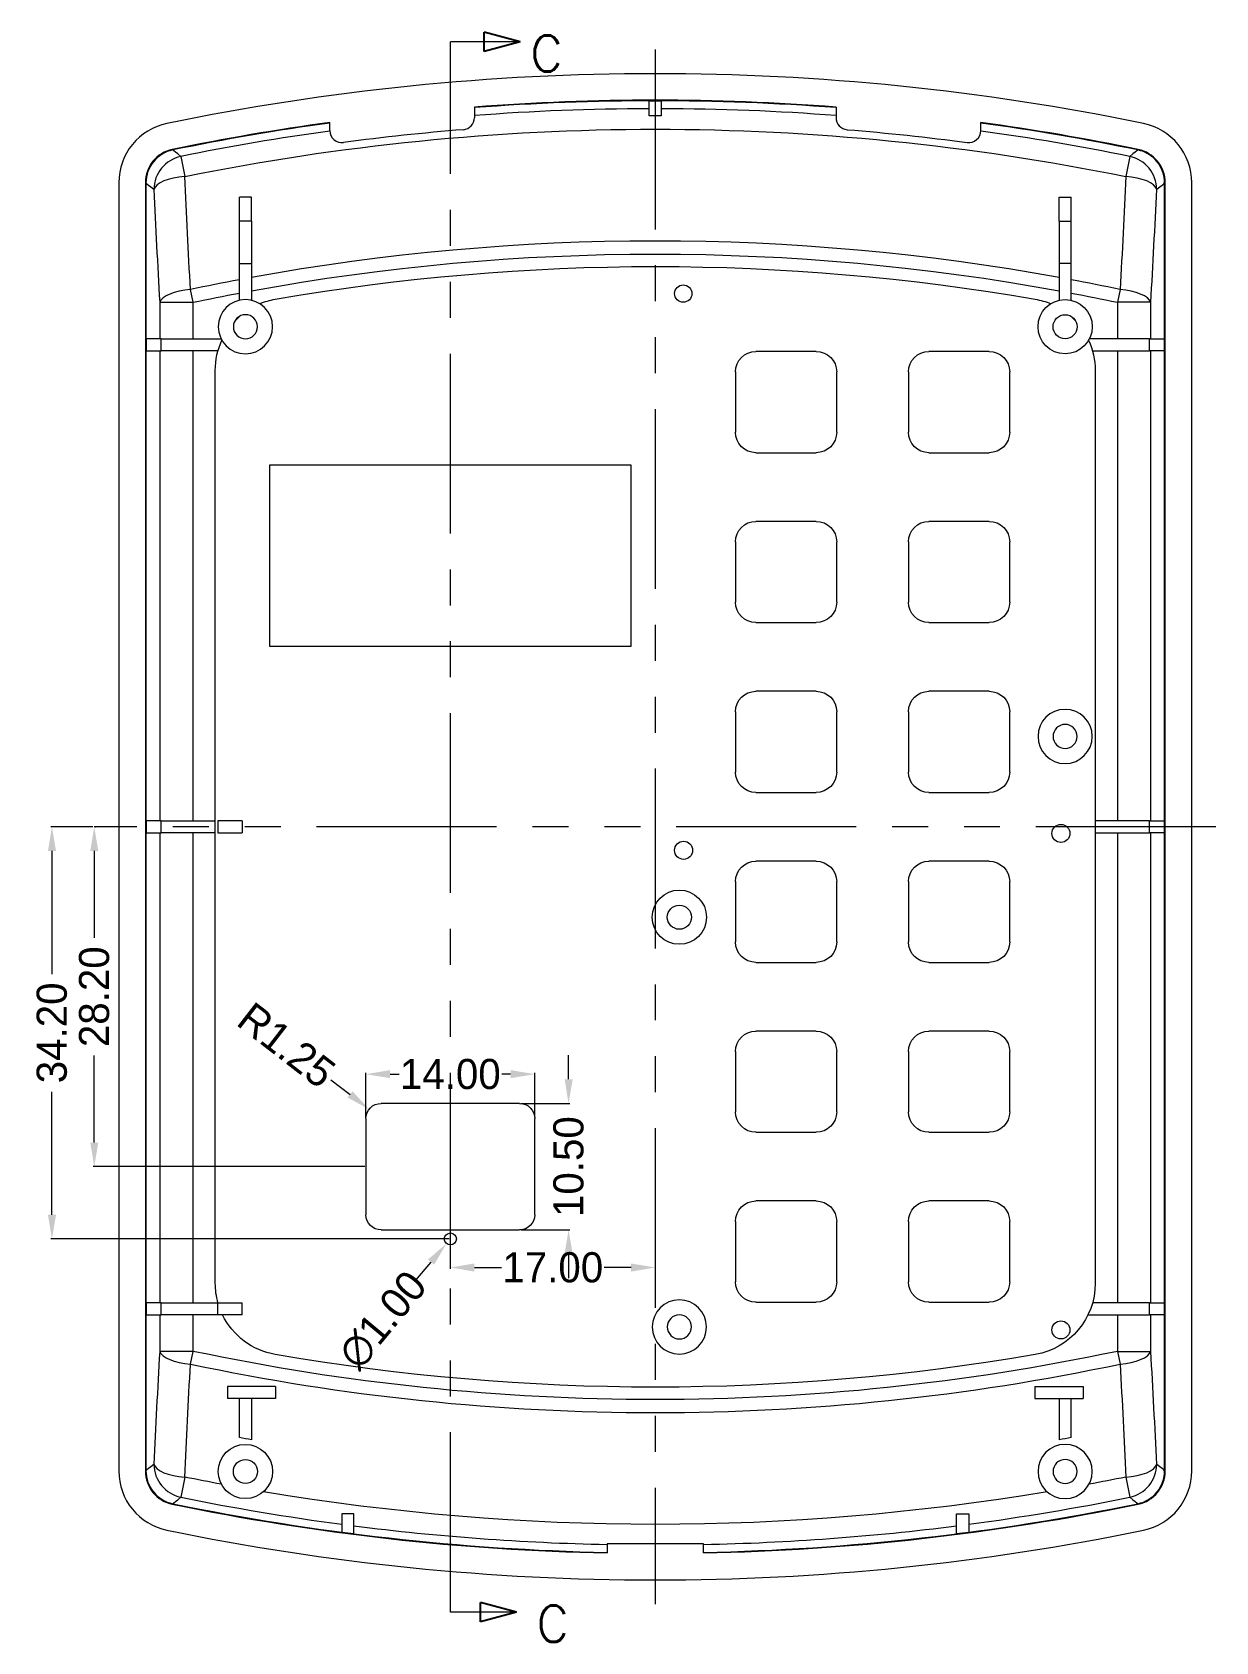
# Model space of a CAD drawing. Extents: x 630 to 856, y 87 to 223.
# Drawn here: x 757.9 to 856.1, y 89.8 to 223.4 of the extents above; entities that cross this region are included whole.
import ezdxf

# ---------------------------------------------------------------- set-up
doc = ezdxf.new("R2010")
doc.units = 0
doc.header["$MEASUREMENT"] = 0
doc.linetypes.add('PHANTOM', pattern=[2.5, 1.25, -0.25, 0.25, -0.25, 0.25, -0.25])
doc.layers.add('10', color=7, linetype='Continuous')
doc.layers.add('TOP', color=7, linetype='Continuous')
doc.styles.add('blockfont', font='simplex.shx', dxfattribs={"bigfont": 'bigfont'})
doc.dimstyles.get("Standard").update_dxf_attribs({"dimtxt": 0.18, "dimasz": 0.18, "dimexe": 0.18, "dimexo": 0.0625, "dimgap": 0.09, "dimtad": 0, "dimtih": 1, "dimtoh": 1, "dimdec": 4, "dimzin": 0, "dimdsep": 46, "dimtxsty": 'Standard', "dimcen": 0.09, "dimadec": 0, "dimazin": 0, "dimtfac": 1, "dimtdec": 4, "dimtofl": 0, "dimtmove": 0, "dimatfit": 3, "dimfxl": 0, "dimtolj": 1, "dimtzin": 0, "dimarcsym": 0})

# ---------------------------------------------------------------- blocks, each defined once
blk = doc.blocks.new('ASSORTED_DRAFT3')
at = {"color": 13}
for p, q in [((840.17, 231.97, 840.17), (837.17, 232.77)), ((837.17, 231.17), (837.17, 232.77)), ((840.17, 231.97, 840.17), (837.17, 231.17))]:
    blk.add_line(p, q, dxfattribs=at)
blk = doc.blocks.new('ASSORTED_DRAFT4')
at = {"color": 13}
for p, q in [((840.17, 82.79, 840.17), (837.17, 83.59)), ((837.17, 81.98), (837.17, 83.59)), ((840.17, 82.79, 840.17), (837.17, 81.98))]:
    blk.add_line(p, q, dxfattribs=at)
blk = doc.blocks.new('*D7')
at = {"color": 4, "linetype": 'Continuous', "lineweight": 9}
for p, q in [((792.61, 123.17), (792.61, 120.8)), ((809.61, 123.17), (809.61, 120.8)), ((794.61, 120.9), (796.86, 120.9)), ((807.61, 120.9), (805.37, 120.9))]:
    blk.add_line(p, q, dxfattribs=at)
for points in [[(794.61, 121.23), (794.61, 120.56), (792.61, 120.9)], [(807.61, 121.23), (807.61, 120.56), (809.61, 120.9)]]:
    blk.add_solid(points, dxfattribs=at)
at = {"layer": 'Defpoints', "color": 0, "linetype": 'Continuous', "lineweight": 9}
for p in [(792.61, 123.27), (809.61, 123.27), (809.61, 120.9)]:
    blk.add_point(p, dxfattribs=at)
at = {"color": 3, "linetype": 'Continuous', "lineweight": 9, "insert": (801.11, 120.9), "char_height": 2.5, "attachment_point": 5}
blk.add_mtext('\\A1;17.00', dxfattribs=at)
blk = doc.blocks.new('*D8')
at = {"color": 4, "linetype": 'Continuous', "lineweight": 9}
for p, q in [((763.15, 157.47), (763.17, 157.47)), ((763.07, 155.47), (763.07, 148.25)), ((763.07, 131.27), (763.07, 138.49)), ((785.51, 129.27), (762.97, 129.27))]:
    blk.add_line(p, q, dxfattribs=at)
for points in [[(762.74, 155.47), (763.41, 155.47), (763.07, 157.47)], [(762.74, 131.27), (763.41, 131.27), (763.07, 129.27)]]:
    blk.add_solid(points, dxfattribs=at)
at = {"layer": 'Defpoints', "color": 0, "linetype": 'Continuous', "lineweight": 9}
for p in [(763.05, 157.47), (763.07, 129.27), (785.61, 129.27)]:
    blk.add_point(p, dxfattribs=at)
at = {"color": 3, "linetype": 'Continuous', "lineweight": 9, "insert": (763.07, 143.37), "char_height": 2.5, "attachment_point": 5, "rotation": 90}
blk.add_mtext('\\A1;28.20', dxfattribs=at)
blk = doc.blocks.new('*D9')
at = {"color": 4, "linetype": 'Continuous', "lineweight": 9}
for p, q in [((762.95, 157.47), (759.46, 157.47)), ((759.56, 155.47), (759.56, 145.25)), ((759.56, 125.27), (759.56, 135.49)), ((792.51, 123.27), (759.46, 123.27))]:
    blk.add_line(p, q, dxfattribs=at)
for points in [[(759.23, 155.47), (759.9, 155.47), (759.56, 157.47)], [(759.23, 125.27), (759.9, 125.27), (759.56, 123.27)]]:
    blk.add_solid(points, dxfattribs=at)
at = {"layer": 'Defpoints', "color": 0, "linetype": 'Continuous', "lineweight": 9}
for p in [(763.05, 157.47), (759.56, 123.27), (792.61, 123.27)]:
    blk.add_point(p, dxfattribs=at)
at = {"color": 3, "linetype": 'Continuous', "lineweight": 9, "insert": (759.56, 140.37), "char_height": 2.5, "attachment_point": 5, "rotation": 90}
blk.add_mtext('\\A1;34.20', dxfattribs=at)
blk = doc.blocks.new('*D10')
at = {"color": 4, "linetype": 'Continuous', "lineweight": 9}
for p, q in [((785.61, 133.37), (785.61, 137.04)), ((787.61, 136.94), (788.36, 136.94)), ((797.61, 136.94), (796.87, 136.94)), ((799.61, 133.37), (799.61, 137.04))]:
    blk.add_line(p, q, dxfattribs=at)
for points in [[(787.61, 137.28), (787.61, 136.61), (785.61, 136.94)], [(797.61, 137.28), (797.61, 136.61), (799.61, 136.94)]]:
    blk.add_solid(points, dxfattribs=at)
at = {"layer": 'Defpoints', "color": 0, "linetype": 'Continuous', "lineweight": 9}
for p in [(799.61, 136.94), (785.61, 133.27), (799.61, 133.27)]:
    blk.add_point(p, dxfattribs=at)
at = {"color": 3, "linetype": 'Continuous', "lineweight": 9, "insert": (792.61, 136.94), "char_height": 2.5, "attachment_point": 5}
blk.add_mtext('\\A1;14.00', dxfattribs=at)
blk = doc.blocks.new('*D11')
at = {"color": 4, "linetype": 'Continuous', "lineweight": 9}
for p, q in [((802.42, 136.52), (802.42, 138.52)), ((798.46, 134.52), (802.52, 134.52)), ((798.46, 124.02), (802.52, 124.02)), ((802.42, 122.02), (802.42, 120.02))]:
    blk.add_line(p, q, dxfattribs=at)
for points in [[(802.09, 136.52), (802.76, 136.52), (802.42, 134.52)], [(802.09, 122.02), (802.76, 122.02), (802.42, 124.02)]]:
    blk.add_solid(points, dxfattribs=at)
at = {"layer": 'Defpoints', "color": 0, "linetype": 'Continuous', "lineweight": 9}
for p in [(798.36, 134.52), (798.36, 124.02), (802.42, 124.02)]:
    blk.add_point(p, dxfattribs=at)
at = {"color": 3, "linetype": 'Continuous', "lineweight": 9, "insert": (802.42, 129.27), "char_height": 2.5, "attachment_point": 5, "rotation": 90}
blk.add_mtext('\\A1;10.50', dxfattribs=at)
blk = doc.blocks.new('*D12')
at = {"color": 4, "linetype": 'Continuous', "lineweight": 9}
blk.add_line((789.73, 119.81), (791.01, 121.35), dxfattribs=at)
blk.add_solid([(790.76, 121.56), (791.27, 121.14), (792.29, 122.88)], dxfattribs=at)
at = {"layer": 'Defpoints', "color": 0, "linetype": 'Continuous', "lineweight": 9}
for p in [(792.93, 123.65), (792.29, 122.88)]:
    blk.add_point(p, dxfattribs=at)
at = {"color": 3, "linetype": 'Continuous', "lineweight": 9, "insert": (787.01, 116.54), "char_height": 2.5, "attachment_point": 5, "rotation": 50.1849}
blk.add_mtext('\\A1;∅1.00', dxfattribs=at)
blk = doc.blocks.new('*D13')
at = {"color": 4, "linetype": 'Continuous', "lineweight": 9}
blk.add_line((782.71, 136.48), (784.29, 135.26), dxfattribs=at)
blk.add_solid([(784.5, 135.52), (784.09, 135), (785.87, 134.03)], dxfattribs=at)
at = {"layer": 'Defpoints', "color": 0, "linetype": 'Continuous', "lineweight": 9}
for p in [(785.87, 134.03), (786.86, 133.27)]:
    blk.add_point(p, dxfattribs=at)
at = {"color": 3, "linetype": 'Continuous', "lineweight": 9, "insert": (779.02, 139.34), "char_height": 2.5, "attachment_point": 5, "rotation": 322.2483}
blk.add_mtext('\\A1;R1.25', dxfattribs=at)

msp = doc.modelspace()

# ---------------------------------------------------------------- linework, layer by layer
at = {"layer": '10', "color": 1, "linetype": 'Continuous', "lineweight": 9}
for p, q in [((798.404, 222.61), (792.613, 222.61)), ((798.102, 92.305), (792.613, 92.305))]:
    msp.add_line(p, q, dxfattribs=at)
at = {"layer": '10', "color": 1, "linetype": 'PHANTOM', "lineweight": 9, "ltscale": 11.934584}
for p, q in [((792.613, 92.305), (792.613, 222.61)), ((809.613, 221.969), (809.613, 92.969)), ((856.112, 157.469), (763.052, 157.469))]:
    msp.add_line(p, q, dxfattribs=at)
at = {"layer": '10', "color": 7, "linetype": 'Continuous', "lineweight": 9}
for p, q in [((794.613, 217.201), (794.613, 216.32)), ((809.113, 216.469), (809.113, 217.704)), ((810.113, 216.469), (809.113, 216.469)), ((810.113, 217.704), (810.113, 216.469)), ((824.613, 217.201), (824.613, 216.32)), ((782.613, 215.25), (782.613, 215.922)), ((836.613, 215.25), (836.613, 215.922)), ((770.248, 213.103), (770.587, 211.435)), ((848.978, 213.103), (848.639, 211.435)), ((765.113, 210.938), (765.113, 104)), ((767.313, 210.938), (767.313, 104)), ((767.36, 210.9), (767.36, 104.038)), ((776.113, 209.719), (775.113, 209.719)), ((775.113, 207.719), (775.113, 209.719)), ((776.113, 207.719), (776.113, 209.719)), ((843.113, 207.719), (843.113, 209.719)), ((843.113, 209.719), (844.113, 209.719)), ((844.113, 207.719), (844.113, 209.719)), ((851.866, 104.038), (851.866, 210.9)), ((851.913, 104), (851.913, 210.938)), ((854.113, 104), (854.113, 210.938)), ((775.113, 204.219), (775.113, 207.719)), ((776.113, 207.719), (775.113, 207.719)), ((776.113, 207.719), (776.113, 204.219)), ((843.113, 207.719), (843.113, 204.219)), ((843.113, 207.719), (844.113, 207.719)), ((844.113, 204.219), (844.113, 207.719)), ((775.113, 204.219), (776.113, 204.219)), ((775.113, 201.163), (775.113, 204.219)), ((776.113, 204.219), (776.113, 201.163)), ((843.113, 204.219), (843.113, 201.163)), ((844.113, 204.219), (843.113, 204.219)), ((844.113, 201.163), (844.113, 204.219)), ((771.278, 200.998), (771.054, 202.057)), ((848.172, 202.057), (847.948, 200.998)), ((768.504, 200.998), (768.504, 197.969)), ((768.504, 200.998), (771.278, 200.998)), ((771.278, 197.969), (771.278, 200.998)), ((847.948, 200.998), (847.948, 197.969)), ((850.722, 200.998), (847.948, 200.998)), ((850.722, 197.969), (850.722, 200.998)), ((767.377, 197.969), (767.377, 196.969)), ((768.613, 197.969), (767.377, 197.969)), ((768.613, 197.969), (773.597, 197.969)), ((768.613, 196.969), (768.613, 197.969)), ((850.613, 197.969), (845.629, 197.969)), ((850.613, 196.969), (850.613, 197.969)), ((850.613, 197.969), (851.849, 197.969)), ((851.849, 196.969), (851.849, 197.969)), ((767.377, 196.969), (768.613, 196.969)), ((768.504, 196.969), (768.504, 157.969)), ((773.337, 196.969), (768.613, 196.969)), ((771.278, 157.969), (771.278, 196.969)), ((822.963, 196.919), (817.963, 196.919)), ((837.313, 196.919), (832.313, 196.919)), ((845.889, 196.969), (850.613, 196.969)), ((847.948, 196.969), (847.948, 157.969)), ((851.849, 196.969), (850.613, 196.969)), ((850.722, 157.969), (850.722, 196.969)), ((773.113, 119.594), (773.113, 195.344)), ((816.263, 195.219), (816.263, 190.219)), ((824.663, 190.219), (824.663, 195.219)), ((830.613, 195.219), (830.613, 190.219)), ((839.013, 190.219), (839.013, 195.219)), ((846.113, 195.344), (846.113, 119.594)), ((817.963, 188.519), (822.963, 188.519)), ((832.313, 188.519), (837.313, 188.519)), ((807.613, 187.469), (777.613, 187.469)), ((777.613, 187.469), (777.613, 172.469)), ((807.613, 172.469), (807.613, 187.469)), ((822.963, 182.819), (817.963, 182.819)), ((837.313, 182.819), (832.313, 182.819)), ((816.263, 181.119), (816.263, 176.119)), ((824.663, 176.119), (824.663, 181.119)), ((830.613, 181.119), (830.613, 176.119)), ((839.013, 176.119), (839.013, 181.119)), ((817.963, 174.419), (822.963, 174.419)), ((832.313, 174.419), (837.313, 174.419)), ((777.613, 172.469), (807.613, 172.469)), ((822.963, 168.719), (817.963, 168.719)), ((837.313, 168.719), (832.313, 168.719)), ((816.263, 167.019), (816.263, 162.019)), ((824.663, 162.019), (824.663, 167.019)), ((830.613, 167.019), (830.613, 162.019)), ((839.013, 162.019), (839.013, 167.019)), ((817.963, 160.319), (822.963, 160.319)), ((832.313, 160.319), (837.313, 160.319)), ((767.377, 157.969), (767.377, 156.969)), ((768.613, 157.969), (767.377, 157.969)), ((768.613, 157.969), (773.113, 157.969)), ((768.613, 156.969), (768.613, 157.969)), ((773.337, 157.969), (773.337, 156.969)), ((775.337, 157.969), (773.337, 157.969)), ((775.337, 157.969), (775.337, 156.969)), ((850.613, 157.969), (846.113, 157.969)), ((850.613, 156.969), (850.613, 157.969)), ((850.613, 157.969), (851.849, 157.969)), ((851.849, 156.969), (851.849, 157.969)), ((767.377, 156.969), (768.613, 156.969)), ((768.504, 156.969), (768.504, 117.969)), ((773.113, 156.969), (768.613, 156.969)), ((771.278, 117.969), (771.278, 156.969)), ((773.337, 156.969), (775.337, 156.969)), ((846.113, 156.969), (850.613, 156.969)), ((847.948, 156.969), (847.948, 117.969)), ((851.849, 156.969), (850.613, 156.969)), ((850.722, 117.969), (850.722, 156.969)), ((822.963, 154.619), (817.963, 154.619)), ((837.313, 154.619), (832.313, 154.619)), ((816.263, 152.919), (816.263, 147.919)), ((824.663, 147.919), (824.663, 152.919)), ((830.613, 152.919), (830.613, 147.919)), ((839.013, 147.919), (839.013, 152.919)), ((817.963, 146.219), (822.963, 146.219)), ((832.313, 146.219), (837.313, 146.219)), ((822.963, 140.519), (817.963, 140.519)), ((837.313, 140.519), (832.313, 140.519)), ((816.263, 138.819), (816.263, 133.819)), ((824.663, 133.819), (824.663, 138.819)), ((830.613, 138.819), (830.613, 133.819)), ((839.013, 133.819), (839.013, 138.819)), ((798.363, 134.519), (786.863, 134.519)), ((785.613, 133.269), (785.613, 125.269)), ((799.613, 125.269), (799.613, 133.269)), ((817.963, 132.119), (822.963, 132.119)), ((832.313, 132.119), (837.313, 132.119)), ((822.963, 126.419), (817.963, 126.419)), ((837.313, 126.419), (832.313, 126.419)), ((816.263, 124.719), (816.263, 119.719)), ((824.663, 119.719), (824.663, 124.719)), ((830.613, 124.719), (830.613, 119.719)), ((839.013, 119.719), (839.013, 124.719)), ((786.863, 124.019), (798.363, 124.019)), ((767.377, 117.969), (767.377, 116.969)), ((768.613, 117.969), (767.377, 117.969)), ((768.613, 117.969), (773.337, 117.969)), ((768.613, 116.969), (768.613, 117.969)), ((773.337, 117.969), (775.337, 117.969)), ((773.337, 116.969), (773.337, 117.969)), ((775.337, 116.969), (775.337, 117.969)), ((817.963, 118.019), (822.963, 118.019)), ((832.313, 118.019), (837.313, 118.019)), ((850.613, 117.969), (845.889, 117.969)), ((850.613, 116.969), (850.613, 117.969)), ((850.613, 117.969), (851.849, 117.969)), ((851.849, 116.969), (851.849, 117.969)), ((767.377, 116.969), (768.613, 116.969)), ((768.504, 116.969), (768.504, 113.94)), ((773.337, 116.969), (768.613, 116.969)), ((771.278, 113.94), (771.278, 116.969)), ((775.337, 116.969), (773.337, 116.969)), ((845.508, 116.969), (850.613, 116.969)), ((847.948, 116.969), (847.948, 113.94)), ((851.849, 116.969), (850.613, 116.969)), ((850.722, 113.94), (850.722, 116.969)), ((771.278, 113.94), (768.504, 113.94)), ((771.054, 112.88), (771.278, 113.94)), ((847.948, 113.94), (848.172, 112.88)), ((847.948, 113.94), (850.722, 113.94)), ((778.113, 111.019), (774.113, 111.019)), ((774.113, 111.019), (774.113, 110.019)), ((778.113, 111.019), (778.113, 110.019)), ((841.113, 111.019), (841.113, 110.019)), ((841.113, 111.019), (845.113, 111.019)), ((845.113, 111.019), (845.113, 110.019)), ((778.113, 110.019), (774.113, 110.019)), ((775.113, 106.777), (775.113, 110.019)), ((776.113, 110.019), (776.113, 106.597)), ((841.113, 110.019), (845.113, 110.019)), ((843.113, 110.019), (843.113, 106.597)), ((844.113, 106.777), (844.113, 110.019)), ((770.587, 103.502), (770.248, 101.835)), ((848.639, 103.502), (848.978, 101.835)), ((784.613, 100.469), (783.613, 100.469)), ((783.613, 100.469), (783.613, 98.945)), ((784.613, 98.816), (784.613, 100.469)), ((834.613, 98.816), (834.613, 100.469)), ((834.613, 100.469), (835.613, 100.469)), ((835.613, 100.469), (835.613, 98.945)), ((805.613, 97.969), (805.613, 97.21)), ((813.613, 97.969), (805.613, 97.969)), ((813.613, 97.21), (813.613, 97.969))]:
    msp.add_line(p, q, dxfattribs=at)
for centre, radius in [((811.932, 201.719), 0.716), ((843.613, 198.969), 2.25), ((843.613, 198.969), 1), ((843.263, 156.919), 0.75), ((811.963, 155.519), 0.75), ((811.613, 149.969), 2.25), ((811.613, 149.969), 1), ((792.613, 123.269), 0.5), ((843.265, 115.719), 0.75), ((775.613, 103.969), 2.25), ((775.613, 103.969), 1)]:
    msp.add_circle(centre, radius, dxfattribs=at)
at = {"layer": '10', "color": 7, "linetype": 'Continuous', "lineweight": 9, "extrusion": (0, 0, -1)}
for centre, radius in [((-775.613, 198.969), 2.25), ((-775.613, 198.969), 1), ((-843.613, 164.969), 2.25), ((-843.613, 164.969), 1), ((-811.613, 115.969), 2.25), ((-811.613, 115.969), 1), ((-843.613, 103.969), 2.25), ((-843.613, 103.969), 1)]:
    msp.add_circle(centre, radius, dxfattribs=at)
at = {"layer": '10', "color": 7, "linetype": 'Continuous', "lineweight": 9}
for centre, radius, start, end in [((809.613, 19.444), 200.525, 78.3447, 101.6553), ((809.613, 19.444), 198.325, 85.66237, 94.33763), ((809.613, 19.444), 197.62, 90.14497, 94.3532), ((809.613, 19.444), 198.278, 85.66151, 94.33849), ((809.613, 19.444), 197.62, 85.6468, 89.85503), ((809.613, 19.444), 198.325, 97.82457, 101.65514), ((809.613, 19.444), 198.278, 97.82624, 101.64402), ((809.613, 19.444), 197.62, 97.85239, 101.48984), ((783.613, 215.25), 1, 180, 277.56373), ((809.613, 19.444), 196.525, 94.64619, 97.56373), ((793.613, 216.32), 1, 274.64619, 0), ((825.613, 216.32), 1, 180, 265.35381), ((835.613, 215.25), 1, 262.43627, 0), ((809.613, 19.444), 198.278, 78.35598, 82.17376), ((809.613, 19.444), 197.62, 78.51016, 82.14761), ((809.613, 19.444), 198.325, 78.34486, 82.17543), ((809.613, 19.444), 186.64, 79.65995, 100.34005), ((809.613, 19.444), 186.64, 100.65226, 101.92293), ((809.613, 19.444), 186.64, 78.07707, 79.34774), ((809.613, 295.494), 186.64, 258.07707, 281.92293), ((809.613, 295.494), 197.62, 258.51016, 262.43991), ((809.613, 295.494), 197.62, 277.56009, 281.48984), ((809.613, 295.494), 198.325, 258.34486, 268.84433), ((809.613, 295.494), 198.278, 258.35598, 268.84405), ((809.613, 295.494), 198.278, 271.15595, 281.64402), ((809.613, 295.494), 198.325, 271.15567, 281.65514), ((809.613, 295.494), 200.525, 258.3447, 281.6553), ((809.613, 295.494), 198.261, 262.4645, 262.75591), ((809.613, 295.494), 197.62, 262.73228, 268.8402), ((809.613, 295.494), 197.62, 271.1598, 277.26772), ((809.613, 295.494), 198.261, 277.24409, 277.5355)]:
    msp.add_arc(centre, radius, start, end, dxfattribs=at)
at = {"layer": '10', "color": 7, "linetype": 'Continuous', "lineweight": 9, "extrusion": (0, 0, -1)}
for centre, radius, start, end in [((-809.613, 19.444), 195.918, 78.51016, 101.48984), ((-809.613, 19.444), 198.261, 89.8555, 90.1445), ((-809.613, 19.444), 196.525, 94.64619, 97.56373), ((-809.613, 19.444), 185.557, 79.59895, 100.40105), ((-809.613, 19.444), 184.525, 80.16308, 99.83692), ((-809.613, 19.444), 185.557, 78.07707, 79.28485), ((-809.613, 19.444), 185.557, 100.71515, 101.92293), ((-779.113, 195.344), 6, 67.32368, 80.16308), ((-840.113, 195.344), 6, 99.83692, 112.67632), ((-779.113, 195.344), 6, 43.13222, 48.87276), ((-840.113, 195.344), 6, 131.12724, 136.86778), ((-779.113, 195.344), 6, 0, 24.6813), ((-840.113, 195.344), 6, 155.3187, 180), ((-817.963, 195.219), 1.7, 0, 90), ((-822.963, 195.219), 1.7, 90, 180), ((-832.313, 195.219), 1.7, 0, 90), ((-837.313, 195.219), 1.7, 90, 180), ((-817.963, 190.219), 1.7, 270, 0), ((-822.963, 190.219), 1.7, 180, 270), ((-832.313, 190.219), 1.7, 270, 0), ((-837.313, 190.219), 1.7, 180, 270), ((-817.963, 181.119), 1.7, 0, 90), ((-822.963, 181.119), 1.7, 90, 180), ((-832.313, 181.119), 1.7, 0, 90), ((-837.313, 181.119), 1.7, 90, 180), ((-817.963, 176.119), 1.7, 270, 0), ((-822.963, 176.119), 1.7, 180, 270), ((-832.313, 176.119), 1.7, 270, 0), ((-837.313, 176.119), 1.7, 180, 270), ((-817.963, 167.019), 1.7, 0, 90), ((-822.963, 167.019), 1.7, 90, 180), ((-832.313, 167.019), 1.7, 0, 90), ((-837.313, 167.019), 1.7, 90, 180), ((-817.963, 162.019), 1.7, 270, 0), ((-822.963, 162.019), 1.7, 180, 270), ((-832.313, 162.019), 1.7, 270, 0), ((-837.313, 162.019), 1.7, 180, 270), ((-817.963, 152.919), 1.7, 0, 90), ((-822.963, 152.919), 1.7, 90, 180), ((-832.313, 152.919), 1.7, 0, 90), ((-837.313, 152.919), 1.7, 90, 180), ((-817.963, 147.919), 1.7, 270, 0), ((-822.963, 147.919), 1.7, 180, 270), ((-832.313, 147.919), 1.7, 270, 0), ((-837.313, 147.919), 1.7, 180, 270), ((-817.963, 138.819), 1.7, 0, 90), ((-822.963, 138.819), 1.7, 90, 180), ((-832.313, 138.819), 1.7, 0, 90), ((-837.313, 138.819), 1.7, 90, 180), ((-786.863, 133.269), 1.25, 0, 90), ((-798.363, 133.269), 1.25, 90, 180), ((-817.963, 133.819), 1.7, 270, 0), ((-822.963, 133.819), 1.7, 180, 270), ((-832.313, 133.819), 1.7, 270, 0), ((-837.313, 133.819), 1.7, 180, 270), ((-817.963, 124.719), 1.7, 0, 90), ((-822.963, 124.719), 1.7, 90, 180), ((-832.313, 124.719), 1.7, 0, 90), ((-837.313, 124.719), 1.7, 90, 180), ((-786.863, 125.269), 1.25, 270, 0), ((-798.363, 125.269), 1.25, 180, 270), ((-779.113, 119.594), 6, 344.2894, 0), ((-817.963, 119.719), 1.7, 270, 0), ((-822.963, 119.719), 1.7, 180, 270), ((-832.313, 119.719), 1.7, 270, 0), ((-837.313, 119.719), 1.7, 180, 270), ((-840.113, 119.594), 6, 180, 260.16308), ((-779.113, 119.594), 6, 279.83692, 334.05901), ((-809.613, 295.494), 185.557, 258.07707, 281.92293), ((-809.613, 295.494), 184.525, 260.16308, 279.83692), ((-809.613, 295.494), 191.844, 280.05659, 280.36006), ((-809.613, 295.494), 191.844, 259.63994, 259.94341), ((-809.613, 295.494), 195.918, 280.58379, 281.48984), ((-809.613, 295.494), 195.918, 258.51016, 259.41621), ((-809.613, 295.494), 195.918, 260.45095, 279.54905)]:
    msp.add_arc(centre, radius, start, end, dxfattribs=at)
at = {"layer": '10', "color": 7, "linetype": 'Continuous', "lineweight": 9}
for centre, major_axis, ratio, start_param, end_param in [((770.159, 210.9), (1.769, 2.171), 0.9997466, 0.8871356, 2.2544571), ((770.803, 210.374), (1.772, 2.168), 0.9908522, 0.8901646, 2.251428), ((848.423, 210.374), (1.772, -2.168), 0.9908522, 0.8901646, 2.251428), ((849.067, 210.9), (1.769, -2.171), 0.9997466, 0.8871356, 2.2544571), ((770.803, 210.374), (2.797, 0.122), 0.3826439, 1.6312345, 3.0278268), ((848.423, 210.374), (-2.797, 0.122), 0.3826439, 3.2553585, 4.6519508), ((771.278, 200.998), (2.795, 0.161), 0.3829599, 1.6288444, 2.9924091), ((847.948, 200.998), (-2.795, 0.161), 0.3829599, 3.2907762, 4.6543409), ((771.278, 113.94), (-2.795, 0.161), 0.3829599, 0.1491835, 1.5127483), ((847.948, 113.94), (2.795, 0.161), 0.3829599, 4.770437, 6.1340018), ((770.803, 104.563), (-2.797, 0.122), 0.3826439, 0.1137659, 1.5103581), ((770.803, 104.563), (-1.772, 2.168), 0.9908522, 0.8901646, 2.251428), ((848.423, 104.563), (2.797, 0.122), 0.3826439, 4.7728272, 6.1694194), ((848.423, 104.563), (-1.772, -2.168), 0.9908522, 0.8901646, 2.251428), ((770.159, 104.038), (-1.769, 2.171), 0.9997466, 0.8871356, 2.2544571), ((849.067, 104.038), (-1.769, -2.171), 0.9997466, 0.8871356, 2.2544571)]:
    msp.add_ellipse(centre, major_axis=major_axis, ratio=ratio, start_param=start_param, end_param=end_param, dxfattribs=at)
for points, knots in [([(769.102, 215.834), (767.975, 215.602), (766.961, 214.986), (765.51, 213.204), (765.113, 212.089), (765.113, 210.938)], [0, 0, 0, 0, 0.5, 0.5, 1, 1, 1, 1]), ([(854.113, 210.938), (854.113, 212.089), (853.715, 213.207), (852.263, 214.987), (851.251, 215.602), (850.124, 215.834)], [0, 0, 0, 0, 0.5, 0.5, 1, 1, 1, 1]), ([(769.547, 213.679), (768.916, 213.549), (768.348, 213.204), (767.536, 212.207), (767.313, 211.582), (767.313, 210.938)], [0, 0, 0, 0, 0.5, 0.5, 1, 1, 1, 1]), ([(851.913, 210.938), (851.913, 211.582), (851.69, 212.208), (850.877, 213.205), (850.31, 213.549), (849.679, 213.679)], [0, 0, 0, 0, 0.5, 0.5, 1, 1, 1, 1]), ([(767.313, 210.938), (767.321, 210.932), (767.328, 210.926), (767.335, 210.92), (767.343, 210.913), (767.352, 210.906), (767.36, 210.9)], [0, 0, 0, 0, 0.4717002, 0.4717002, 0.4717002, 1, 1, 1, 1]), ([(851.866, 210.9), (851.874, 210.906), (851.883, 210.913), (851.891, 210.92), (851.898, 210.926), (851.905, 210.932), (851.913, 210.938)], [0, 0, 0, 0, 0.5282998, 0.5282998, 0.5282998, 1, 1, 1, 1]), ([(765.113, 104), (765.113, 102.849), (765.511, 101.731), (766.963, 99.951), (767.975, 99.336), (769.102, 99.104)], [0, 0, 0, 0, 0.5, 0.5, 1, 1, 1, 1]), ([(767.36, 104.038), (767.352, 104.032), (767.343, 104.025), (767.335, 104.018), (767.328, 104.012), (767.321, 104.006), (767.313, 104)], [0, 0, 0, 0, 0.5282998, 0.5282998, 0.5282998, 1, 1, 1, 1]), ([(767.313, 104), (767.313, 103.356), (767.536, 102.73), (768.349, 101.733), (768.916, 101.389), (769.547, 101.258)], [0, 0, 0, 0, 0.5, 0.5, 1, 1, 1, 1]), ([(849.679, 101.258), (850.31, 101.389), (850.878, 101.734), (851.69, 102.731), (851.913, 103.356), (851.913, 104)], [0, 0, 0, 0, 0.5, 0.5, 1, 1, 1, 1]), ([(850.124, 99.104), (851.251, 99.336), (852.265, 99.952), (853.716, 101.734), (854.113, 102.849), (854.113, 104)], [0, 0, 0, 0, 0.5, 0.5, 1, 1, 1, 1]), ([(851.913, 104), (851.905, 104.006), (851.898, 104.012), (851.891, 104.018), (851.883, 104.025), (851.874, 104.032), (851.866, 104.038)], [0, 0, 0, 0, 0.4717002, 0.4717002, 0.4717002, 1, 1, 1, 1])]:
    msp.add_open_spline(points, degree=3, knots=knots, dxfattribs=at)
for points in [[(769.594, 213.642), (769.579, 213.654), (769.563, 213.667), (769.547, 213.679)], [(770.248, 213.103), (769.876, 213.411), (769.657, 213.59), (769.594, 213.642)], [(849.632, 213.642), (849.569, 213.59), (849.35, 213.411), (848.978, 213.103)], [(849.679, 213.679), (849.663, 213.667), (849.647, 213.654), (849.632, 213.642)], [(771.054, 202.057), (770.877, 205.182), (770.721, 208.308), (770.587, 211.435)], [(848.639, 211.435), (848.505, 208.308), (848.349, 205.182), (848.172, 202.057)], [(767.36, 210.9), (767.423, 210.85), (767.643, 210.674), (768.018, 210.374)], [(768.018, 210.374), (768.158, 207.248), (768.32, 204.122), (768.504, 200.998)], [(850.722, 200.998), (850.906, 204.122), (851.068, 207.248), (851.208, 210.374)], [(851.208, 210.374), (851.583, 210.674), (851.803, 210.85), (851.866, 210.9)], [(768.504, 113.94), (768.32, 110.816), (768.158, 107.69), (768.018, 104.563)], [(851.208, 104.563), (851.068, 107.69), (850.906, 110.816), (850.722, 113.94)], [(770.587, 103.502), (770.721, 106.63), (770.877, 109.756), (771.054, 112.88)], [(848.172, 112.88), (848.349, 109.756), (848.505, 106.63), (848.639, 103.502)], [(768.018, 104.563), (767.643, 104.264), (767.423, 104.088), (767.36, 104.038)], [(851.866, 104.038), (851.803, 104.088), (851.583, 104.264), (851.208, 104.563)], [(769.594, 101.296), (769.657, 101.347), (769.876, 101.527), (770.248, 101.835)], [(848.978, 101.835), (849.35, 101.527), (849.569, 101.347), (849.632, 101.296)], [(769.547, 101.258), (769.563, 101.271), (769.579, 101.284), (769.594, 101.296)], [(849.632, 101.296), (849.647, 101.284), (849.663, 101.271), (849.679, 101.258)]]:
    msp.add_open_spline(points, degree=3, dxfattribs=at)

# ---------------------------------------------------------------- block references
at = {"layer": 'TOP', "color": 1, "linetype": 'Continuous', "lineweight": 9}
for name, p in [('ASSORTED_DRAFT3', (-41.762, -9.359)), ('ASSORTED_DRAFT4', (-42.064, 9.518))]:
    msp.add_blockref(name, p, dxfattribs=at)

# ---------------------------------------------------------------- texts
at = {"layer": 'TOP', "color": 1, "linetype": 'Continuous', "lineweight": 9, "char_height": 3, "attachment_point": 7, "line_spacing_factor": 0.903614, "style": 'blockfont'}
for insert in [(799.244, 220.141), (799.754, 89.836)]:
    msp.add_mtext('\\W01.000;C', dxfattribs=dict(at, insert=insert))

# ---------------------------------------------------------------- dimensions: what is measured, and where the dimension line sits
at = {"color": 1, "linetype": 'Continuous', "lineweight": 9}
for base, p1, p2, picture, middle in [((759.565, 123.269), (763.052, 157.469), (792.613, 123.269), '*D9', (759.565, 140.369)), ((763.072, 129.269), (763.052, 157.469), (785.613, 129.269), '*D8', (763.072, 143.369)), ((802.423, 124.019), (798.363, 134.519), (798.363, 124.019), '*D11', (802.423, 129.269))]:
    dim = msp.add_linear_dim(base=base, p1=p1, p2=p2, angle=90, dimstyle='Standard', override={"dimtxt": 2.5, "dimasz": 2, "dimexe": 0.1, "dimexo": 0.1, "dimtih": 0, "dimtoh": 0, "dimdec": 2, "dimdsep": 0, "dimcen": 0, "dimclrd": 4, "dimclre": 4, "dimclrt": 3, "dimtdec": 2, "dimlwd": 9, "dimlwe": 9}, dxfattribs=at)
    dim.commit()
    dim.dimension.update_dxf_attribs({"geometry": picture, "text_midpoint": middle})
dim = msp.add_radius_dim(center=(786.863, 133.269), mpoint=(785.875, 134.034), dimstyle='Standard', override={"dimtxt": 2.5, "dimasz": 2, "dimexe": 0.1, "dimexo": 0.1, "dimtih": 0, "dimtoh": 0, "dimdec": 2, "dimdsep": 0, "dimcen": 0, "dimclrd": 4, "dimclre": 4, "dimclrt": 3, "dimtdec": 2, "dimlwd": 9, "dimlwe": 9}, dxfattribs=at)
dim.commit()
dim.dimension.update_dxf_attribs({"geometry": '*D13', "text_midpoint": (779.017, 139.344)})
for base, p1, p2, picture, middle in [((799.613, 136.944), (785.613, 133.269), (799.613, 133.269), '*D10', (792.613, 136.944)), ((809.613, 120.896), (792.613, 123.269), (809.613, 123.269), '*D7', (801.113, 120.896))]:
    dim = msp.add_linear_dim(base=base, p1=p1, p2=p2, dimstyle='Standard', override={"dimtxt": 2.5, "dimasz": 2, "dimexe": 0.1, "dimexo": 0.1, "dimtih": 0, "dimtoh": 0, "dimdec": 2, "dimdsep": 0, "dimcen": 0, "dimclrd": 4, "dimclre": 4, "dimclrt": 3, "dimtdec": 2, "dimlwd": 9, "dimlwe": 9}, dxfattribs=at)
    dim.commit()
    dim.dimension.update_dxf_attribs({"geometry": picture, "text_midpoint": middle})
dim = msp.add_diameter_dim_2p(p1=(792.933, 123.653), p2=(792.293, 122.885), dimstyle='Standard', override={"dimtxt": 2.5, "dimasz": 2, "dimexe": 0.1, "dimexo": 0.1, "dimtih": 0, "dimtoh": 0, "dimdec": 2, "dimdsep": 0, "dimcen": 0, "dimclrd": 4, "dimclre": 4, "dimclrt": 3, "dimtdec": 2, "dimlwd": 9, "dimlwe": 9}, dxfattribs=at)
dim.commit()
dim.dimension.update_dxf_attribs({"geometry": '*D12', "text_midpoint": (787.006, 116.543)})

doc.saveas('drawing.dxf')
